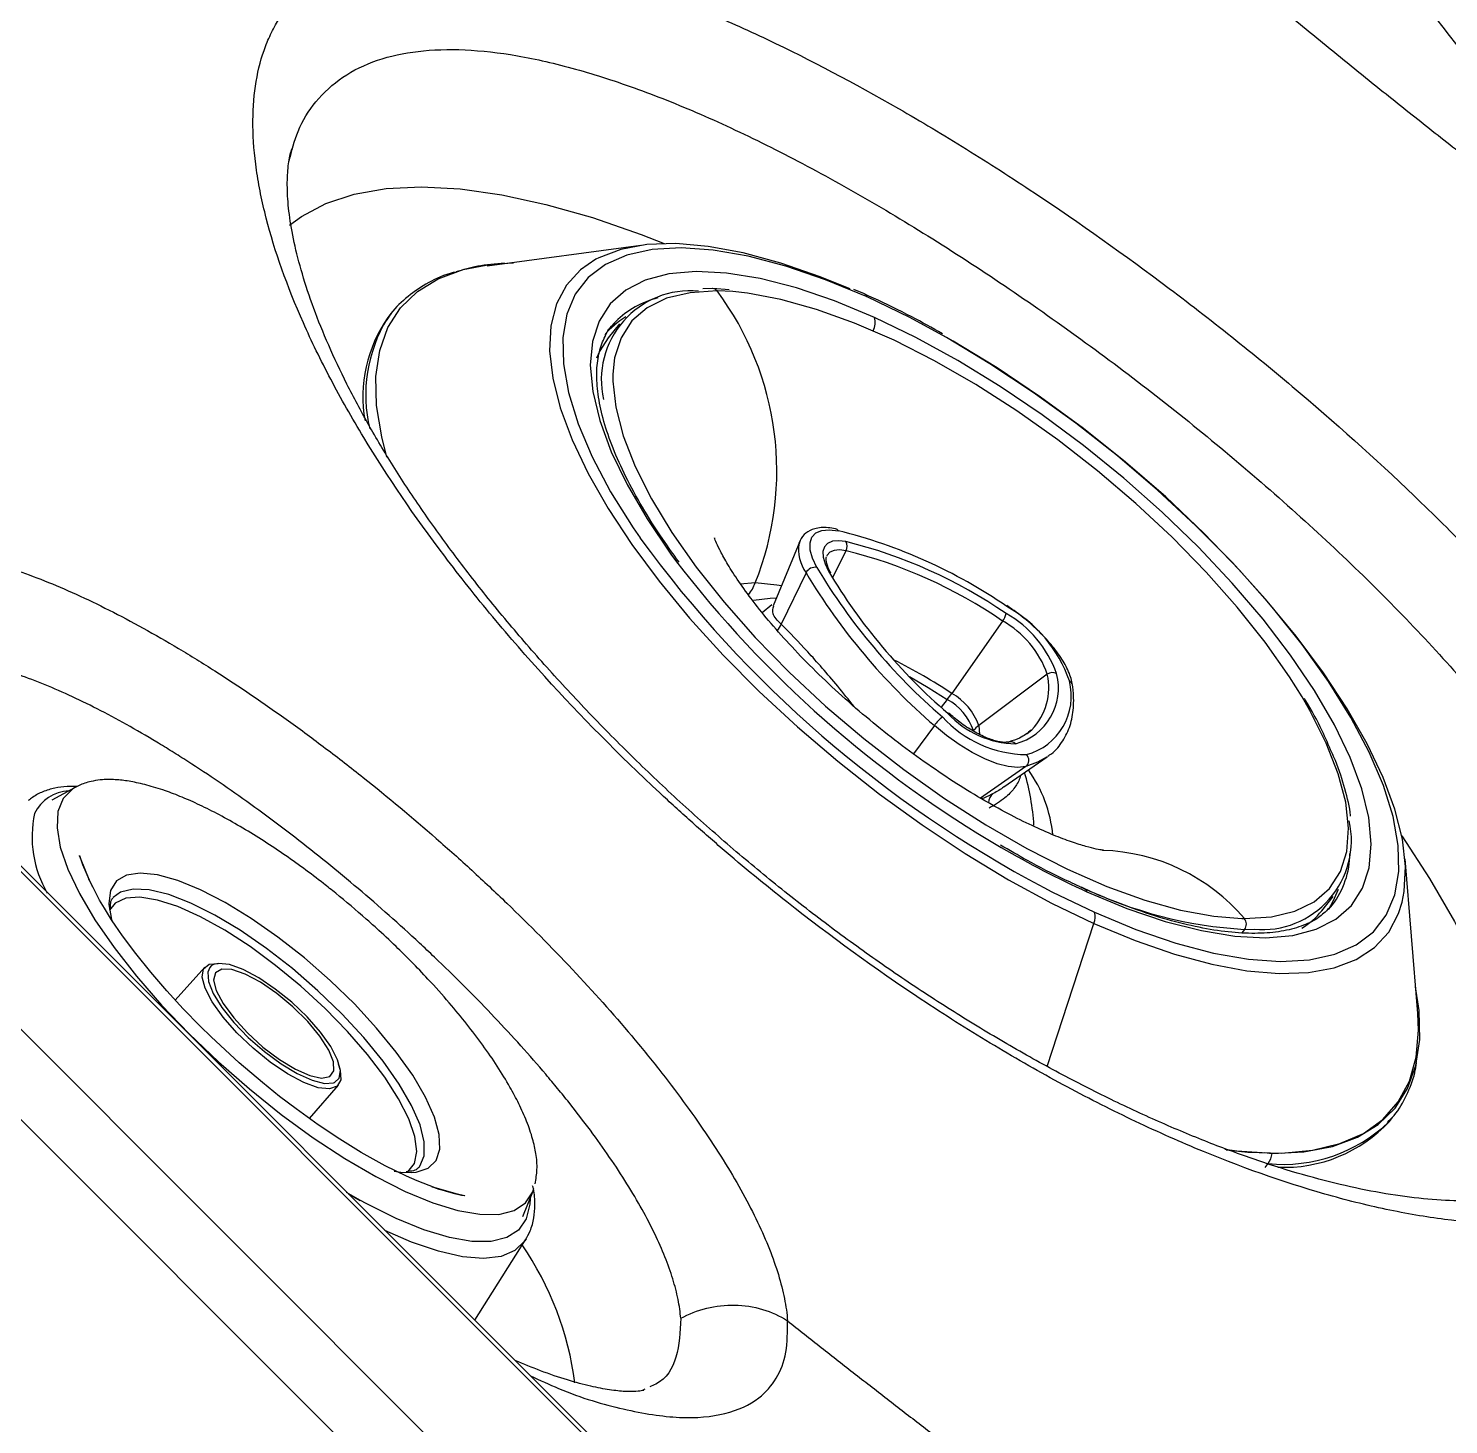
# Model space of a CAD drawing. Extents: x 527 to 611, y 788 to 934.
# Drawn here: x 539.593 to 543.259, y 812.749 to 816.353 of the extents above; entities that cross this region are included whole.
import ezdxf

# ---------------------------------------------------------------- set-up
doc = ezdxf.new("R2010")
doc.units = 0
doc.header["$MEASUREMENT"] = 0
doc.layers.add('1', color=4, linetype='Continuous')
doc.layers.add('GEOMETRY', color=4, linetype='Continuous', lineweight=25)

# ---------------------------------------------------------------- blocks, each defined once
blk = doc.blocks.new('2026_FLASH')
at = {"layer": 'GEOMETRY'}
for p, q in [((14.6956, 8.2537), (8.2537, 14.6956)), ((14.444, 8.2723), (8.2723, 14.4439)), ((14.4138, 8.9574), (8.9574, 14.4138)), ((14.4064, 8.95), (8.95, 14.4064)), ((14.0944, 12.4792), (13.6978, 12.4251)), ((14.2799, 12.3675), (14.2548, 12.3669)), ((14.3226, 12.3646), (14.2799, 12.3675)), ((14.332, 12.3597), (14.2914, 12.3615)), ((14.6719, 12.3537), (14.6442, 12.3657)), ((13.4397, 12.2898), (13.4496, 12.3031)), ((13.4496, 12.3031), (13.4418, 12.2934)), ((14.0395, 12.277), (14.0103, 12.2405)), ((14.5046, 11.7152), (14.436, 11.5488)), ((14.503, 11.7106), (14.5046, 11.7152)), ((14.589, 11.6207), (14.6241, 11.691)), ((14.521, 11.6344), (14.4565, 11.5018)), ((14.3899, 11.6081), (14.3511, 11.6051)), ((14.4076, 11.5319), (14.4324, 11.5519)), ((15.0282, 11.5096), (14.8971, 11.3229)), ((15.1438, 11.3721), (14.9669, 11.2399)), ((14.8855, 11.3074), (14.8694, 11.2873)), ((14.8523, 11.2401), (14.7983, 11.1667)), ((14.9669, 11.2399), (14.969, 11.2167)), ((15.0314, 11.0812), (15.143, 11.1589)), ((15.0885, 11.1341), (14.9717, 11.052)), ((12.6341, 11.0801), (12.5737, 11.0468)), ((12.5134, 11.0463), (12.5165, 11.0487)), ((16.1001, 10.4966), (16.0672, 10.8954)), ((15.8524, 10.7617), (15.8816, 10.7982)), ((15.1438, 10.3601), (15.2641, 10.7291)), ((15.6459, 10.742), (15.6524, 10.7419)), ((15.653, 10.7136), (15.646, 10.705)), ((15.653, 10.7136), (15.678, 10.714)), ((12.9689, 10.6164), (12.8924, 10.5313)), ((13.2389, 10.2253), (13.3138, 10.3117)), ((16.0268, 10.2181), (16.0346, 10.2278)), ((15.7045, 10.1376), (15.7238, 10.1355)), ((13.521, 10.0988), (13.5227, 10.1008)), ((15.706, 10.0994), (15.7138, 10.1091)), ((13.3704, 10.014), (13.3345, 10.0344)), ((13.3534, 10.0235), (13.3703, 10.0141)), ((13.7897, 9.9726), (13.8154, 10.0367)), ((13.8154, 10.0367), (13.8181, 10.0453)), ((13.6659, 9.7054), (13.7967, 9.9127)), ((13.7982, 9.9152), (13.7967, 9.9127)), ((14.1048, 9.527), (14.0994, 9.5247))]:
    blk.add_line(p, q, dxfattribs=at)
at = {"layer": 'GEOMETRY', "flags": 128}
for points in [[(13.1876, 12.5311), (13.2183, 12.554), (13.2813, 12.5875), (13.3543, 12.6116), (13.4368, 12.6259), (13.5282, 12.6304), (13.628, 12.625), (13.7353, 12.6099), (13.8495, 12.585), (13.9697, 12.5507), (14.0952, 12.507), (14.1548, 12.4837)], [(14.6785, 12.346), (14.5714, 12.3904), (14.4688, 12.4256), (14.3717, 12.4513), (14.2811, 12.4671), (14.1982, 12.4729), (14.1237, 12.4686), (14.0585, 12.4543), (14.0033, 12.43), (13.9587, 12.3962), (13.9252, 12.3531), (13.9032, 12.3012), (13.8929, 12.2411), (13.8944, 12.1735), (13.9078, 12.099), (13.9328, 12.0186), (13.9692, 11.933), (14.0165, 11.8433), (14.0744, 11.7504), (14.0923, 11.724)], [(14.6347, 12.3666), (14.5573, 12.3981), (14.4555, 12.4334), (14.3588, 12.4596), (14.2684, 12.4764), (14.1851, 12.4836), (14.1097, 12.4811), (14.0432, 12.4689), (13.9861, 12.4473), (13.9787, 12.4434)], [(13.439, 11.9329), (13.4255, 11.9849), (13.4123, 12.066), (13.4106, 12.1405), (13.4204, 12.2077), (13.4417, 12.2671), (13.4741, 12.318), (13.5175, 12.3602), (13.5715, 12.3931), (13.6356, 12.4166), (13.7093, 12.4305), (13.7658, 12.4344)], [(13.9787, 12.4434), (13.939, 12.4164), (13.9025, 12.3764), (13.8768, 12.328), (13.8623, 12.2714), (13.8591, 12.2074), (13.8672, 12.1365), (13.8866, 12.0595), (13.917, 11.9772), (13.9582, 11.8905), (14.0097, 11.8001), (14.0709, 11.7071), (14.1414, 11.6124), (14.2203, 11.517), (14.3068, 11.4218), (14.4, 11.3279), (14.4991, 11.2361), (14.6029, 11.1475), (14.7104, 11.0629), (14.8205, 10.9832), (14.932, 10.9093), (15.0439, 10.8419), (15.155, 10.7816), (15.2641, 10.7291)], [(14.698, 12.2931), (14.5947, 12.3359), (14.4959, 12.3694), (14.4026, 12.3934), (14.316, 12.4075), (14.2371, 12.4116), (14.1668, 12.4056), (14.106, 12.3896), (14.0553, 12.3637), (14.0153, 12.3284), (13.9866, 12.2839), (13.9694, 12.2309), (13.964, 12.1699), (13.9704, 12.1017), (13.9886, 12.027), (14.0182, 11.9467), (14.0591, 11.8619), (14.1106, 11.7733), (14.1723, 11.6822), (14.1841, 11.6661)], [(14.2914, 12.3615), (14.2215, 12.3571), (14.1611, 12.3426), (14.1108, 12.3181), (14.0714, 12.284), (14.0433, 12.2407), (14.0269, 12.1887), (14.0225, 12.1471)], [(15.8013, 11.3139), (15.769, 11.3654), (15.7063, 11.4548), (15.6342, 11.5454), (15.5539, 11.6361), (15.4662, 11.7258), (15.3723, 11.8133), (15.2734, 11.8974), (15.1707, 11.9773), (15.0654, 12.0517), (14.959, 12.1199), (14.8528, 12.1809), (14.7481, 12.2341), (14.6462, 12.2786), (14.5483, 12.314), (14.4558, 12.3398), (14.3698, 12.3557), (14.332, 12.3597)], [(15.2657, 10.7579), (15.3727, 10.7134), (15.4754, 10.6782), (15.5725, 10.6525), (15.663, 10.6367), (15.746, 10.6309), (15.8205, 10.6352), (15.8857, 10.6496), (15.9409, 10.6738), (15.9855, 10.7076), (16.0189, 10.7507), (16.0409, 10.8026), (16.0512, 10.8627), (16.0497, 10.9304), (16.0364, 11.0048), (16.0114, 11.0852), (15.975, 11.1708), (15.9276, 11.2605), (15.8698, 11.3535), (15.8021, 11.4486), (15.7253, 11.5448), (15.6403, 11.6411), (15.548, 11.7364), (15.4493, 11.8298), (15.3454, 11.92), (15.2375, 12.0063), (15.1266, 12.0875), (15.014, 12.1629), (14.901, 12.2316), (14.7887, 12.2928), (14.6785, 12.346)], [(14.0295, 12.2823), (14.0233, 12.2754), (14.0192, 12.2705)], [(15.2461, 10.8107), (15.3494, 10.768), (15.4483, 10.7344), (15.5415, 10.7104), (15.6281, 10.6963), (15.707, 10.6922), (15.7773, 10.6982), (15.8382, 10.7143), (15.8889, 10.7401), (15.9288, 10.7754), (15.9575, 10.8199), (15.9747, 10.8729), (15.9801, 10.9339), (15.9737, 11.0021), (15.9556, 11.0768), (15.9259, 11.1571), (15.8851, 11.242), (15.8335, 11.3305), (15.7718, 11.4216), (15.7008, 11.5142), (15.6212, 11.6073), (15.534, 11.6998), (15.4402, 11.7905), (15.341, 11.8784), (15.2374, 11.9624), (15.1307, 12.0417), (15.0221, 12.1152), (14.913, 12.1821), (14.8045, 12.2417), (14.698, 12.2931)], [(16.0597, 10.7837), (16.0652, 10.8117), (16.0684, 10.8757), (16.0603, 10.9466), (16.0409, 11.0236), (16.0105, 11.1058), (15.9693, 11.1926), (15.9178, 11.283), (15.8565, 11.376), (15.7861, 11.4707), (15.7072, 11.5661), (15.6207, 11.6613), (15.5275, 11.7552), (15.4284, 11.847), (15.3246, 11.9356), (15.2171, 12.0202), (15.107, 12.0998), (14.9954, 12.1738), (14.8835, 12.2412), (14.8661, 12.2511)], [(14.0103, 12.2405), (13.9889, 12.2072), (13.9804, 12.1877)], [(14.0225, 12.1471), (14.0224, 12.1287), (14.0298, 12.0615), (14.049, 11.9878), (14.0799, 11.9087), (14.122, 11.8251), (14.1747, 11.738), (14.2375, 11.6486), (14.3096, 11.5579), (14.3899, 11.4672), (14.4776, 11.3776), (14.5715, 11.2901), (14.6704, 11.206), (14.7731, 11.1261), (14.8784, 11.0517), (14.9847, 10.9835), (15.091, 10.9224), (15.1957, 10.8693), (15.2976, 10.8248), (15.3955, 10.7894), (15.488, 10.7636), (15.574, 10.7477), (15.6459, 10.742)], [(14.5492, 11.6477), (14.5379, 11.6714), (14.5319, 11.6928), (14.5314, 11.7112), (14.5362, 11.7261), (14.5464, 11.7369), (14.5615, 11.7433), (14.581, 11.7452), (14.6045, 11.7424)], [(14.6236, 11.7145), (14.6047, 11.7168), (14.5889, 11.7153), (14.5767, 11.7101), (14.5685, 11.7014), (14.5646, 11.6894), (14.5651, 11.6745), (14.5699, 11.6572), (14.579, 11.6381)], [(14.6241, 11.691), (14.6073, 11.693), (14.5933, 11.6917), (14.5825, 11.6871), (14.5752, 11.6794), (14.5737, 11.6763)], [(14.4572, 11.6002), (14.4457, 11.6024), (14.3899, 11.6081)], [(14.4443, 11.5688), (14.4287, 11.5677), (14.3854, 11.5625)], [(14.7883, 11.366), (14.8363, 11.3382), (14.8855, 11.3074)], [(15.6524, 10.7419), (15.7223, 10.7463), (15.7827, 10.7608), (15.833, 10.7852), (15.8724, 10.8193), (15.9005, 10.8627), (15.9169, 10.9146), (15.9214, 10.9746), (15.914, 11.0419), (15.8948, 11.1155), (15.8639, 11.1947), (15.8218, 11.2783), (15.8013, 11.3139)], [(15.0885, 11.1341), (15.0677, 11.1314), (15.0426, 11.1339), (15.014, 11.1413), (14.9828, 11.1535), (14.95, 11.1701), (14.9166, 11.1905), (14.8837, 11.2141), (14.8523, 11.2401)], [(15.09, 11.218), (15.0918, 11.2193), (15.1037, 11.229)], [(15.143, 11.1589), (15.1188, 11.1451), (15.0885, 11.1341)], [(12.633, 11.0795), (12.6273, 11.076), (12.6031, 11.0516), (12.5897, 11.018), (12.5873, 10.9758), (12.5958, 10.9258), (12.6153, 10.8688), (12.6453, 10.8059), (12.6852, 10.7382), (12.7345, 10.6669), (12.7921, 10.5932), (12.8571, 10.5185), (12.9284, 10.4442), (13.0045, 10.3715), (13.0843, 10.3017), (13.1662, 10.2361), (13.2488, 10.1759), (13.3306, 10.1221), (13.4102, 10.0757), (13.4862, 10.0375), (13.5571, 10.0082), (13.6217, 9.9884), (13.6789, 9.9783), (13.7277, 9.9781), (13.7671, 9.988), (13.7965, 10.0076), (13.8154, 10.0367)], [(16.0586, 10.9554), (16.1303, 10.8454), (16.195, 10.7338), (16.2493, 10.6257), (16.2928, 10.5217), (16.3252, 10.4228), (16.3463, 10.3294), (16.3559, 10.2424), (16.354, 10.1623), (16.3406, 10.0897), (16.3158, 10.025), (16.3091, 10.0124)], [(13.0578, 10.3694), (12.985, 10.4364), (12.9571, 10.4637), (12.913, 10.509), (12.8705, 10.5551), (12.8291, 10.6032), (12.7907, 10.6511), (12.7567, 10.6971), (12.7284, 10.7386), (12.7096, 10.7686), (12.6973, 10.7895), (12.67, 10.8422), (12.6478, 10.8973), (12.6457, 10.9036), (12.6454, 10.9046), (12.6454, 10.9047), (12.6454, 10.9047), (12.6454, 10.9047), (12.6454, 10.9047), (12.6454, 10.9047), (12.6454, 10.9047), (12.6454, 10.9047), (12.6454, 10.9047), (12.6454, 10.9047), (12.6454, 10.9047), (12.6454, 10.9047), (12.6455, 10.9042), (12.6535, 10.881), (12.673, 10.8356), (12.6779, 10.8256), (12.6788, 10.8237), (12.679, 10.8233), (12.6791, 10.8232), (12.6791, 10.8232), (12.6791, 10.8232), (12.6791, 10.8232), (12.6791, 10.8232), (12.6791, 10.8232), (12.6791, 10.8232), (12.6791, 10.8232), (12.6791, 10.8232), (12.679, 10.8233), (12.6786, 10.8242), (12.6743, 10.8329), (12.6703, 10.8413), (12.6697, 10.8427), (12.6696, 10.843), (12.6696, 10.843), (12.6696, 10.843), (12.6696, 10.843), (12.6696, 10.843), (12.6696, 10.8429), (12.6696, 10.8429), (12.6696, 10.8429), (12.6697, 10.8428), (12.6698, 10.8425), (12.6703, 10.8414), (12.6713, 10.8393), (12.6716, 10.8387), (12.6717, 10.8383), (12.6718, 10.8381), (12.6719, 10.838), (12.6719, 10.8379), (12.6719, 10.8379), (12.6719, 10.838), (12.6716, 10.8386), (12.6711, 10.8398), (12.6711, 10.8397)], [(13.4125, 10.4589), (13.3551, 10.5211), (13.2924, 10.582), (13.2259, 10.6401), (13.1575, 10.6938), (13.0888, 10.7418), (13.0217, 10.7828), (12.9578, 10.8158), (12.899, 10.8399), (12.8465, 10.8545), (12.802, 10.8592), (12.7663, 10.8539), (12.7406, 10.8386), (12.7255, 10.8139), (12.7214, 10.7804), (12.7215, 10.778)], [(13.3796, 10.4342), (13.323, 10.4954), (13.261, 10.5553), (13.1954, 10.6123), (13.1279, 10.6647), (13.0603, 10.7113), (12.9946, 10.7506), (12.9324, 10.7816), (12.8756, 10.8036), (12.8256, 10.8158), (12.7838, 10.8179), (12.7513, 10.8099), (12.7324, 10.7961)], [(15.1349, 10.8217), (15.1554, 10.811), (15.2657, 10.7579)], [(15.8702, 10.766), (15.8821, 10.7861), (15.8951, 10.8174)], [(13.4927, 10.0874), (13.4932, 10.0878), (13.5099, 10.1097), (13.5159, 10.1404), (13.511, 10.1791), (13.4952, 10.2249), (13.4691, 10.2763), (13.4334, 10.3321), (13.389, 10.3906), (13.3371, 10.4504), (13.2792, 10.5097), (13.2168, 10.567), (13.1517, 10.6207), (13.0856, 10.6693), (13.0202, 10.7116), (12.9575, 10.7462), (12.8991, 10.7724), (12.8466, 10.7894), (12.8015, 10.7967), (12.7649, 10.7941), (12.7378, 10.7817), (12.7229, 10.7637)], [(15.2641, 10.7291), (15.3702, 10.685), (15.472, 10.6496), (15.5687, 10.6235), (15.6591, 10.6067), (15.7424, 10.5995), (15.8177, 10.602), (15.8843, 10.6141), (15.9414, 10.6358), (15.9885, 10.6667), (16.025, 10.7066), (16.0507, 10.7551), (16.0597, 10.7837)], [(12.7215, 10.778), (12.7283, 10.7389), (12.7302, 10.7321)], [(15.8694, 10.7652), (15.8756, 10.772), (15.8797, 10.7769)], [(12.9696, 10.5616), (12.962, 10.5907), (12.9657, 10.6119), (12.9804, 10.6237), (13.003, 10.6258)], [(12.9817, 10.6157), (12.9765, 10.6034), (12.9783, 10.5791), (12.9908, 10.5481), (13.0132, 10.5122), (13.0439, 10.4737), (13.0812, 10.435), (13.1227, 10.3986), (13.1657, 10.3667), (13.2075, 10.3414), (13.2456, 10.3242), (13.2775, 10.3162), (13.3012, 10.318), (13.3037, 10.3189)], [(12.9911, 10.6228), (12.9853, 10.6193), (12.9817, 10.6157)], [(13.3116, 10.3774), (13.294, 10.4112), (13.2673, 10.4487), (13.233, 10.4876), (13.1933, 10.5254), (13.1507, 10.5598), (13.108, 10.5887), (13.0677, 10.6101), (13.0324, 10.6228), (13.0044, 10.6259), (12.9911, 10.6228)], [(12.9983, 10.5558), (13.016, 10.5223), (13.0435, 10.485), (13.0787, 10.4466), (13.119, 10.41), (13.1614, 10.378), (13.2028, 10.3528), (13.2401, 10.3364), (13.2705, 10.33), (13.2917, 10.334), (13.3023, 10.3482), (13.3014, 10.3714), (13.289, 10.4021), (13.2662, 10.4379), (13.2346, 10.4761), (13.1964, 10.5139), (13.1547, 10.5485), (13.1124, 10.5774), (13.0727, 10.5984), (13.0386, 10.6099), (13.0125, 10.6111), (12.9964, 10.6019), (12.9916, 10.583), (12.9983, 10.5558)], [(13.3127, 10.3665), (13.318, 10.3507), (13.32, 10.3254), (13.3107, 10.3087), (13.2908, 10.3018), (13.2615, 10.3051), (13.2246, 10.3183), (13.1825, 10.3407), (13.1378, 10.3709), (13.0933, 10.4069), (13.0518, 10.4464), (13.016, 10.4871), (12.988, 10.5263), (12.9696, 10.5616), (12.9696, 10.5616)], [(15.7238, 10.1355), (15.8064, 10.1396), (15.8801, 10.1535), (15.9442, 10.177), (15.9982, 10.21), (16.0416, 10.2521), (16.074, 10.303), (16.0953, 10.3624), (16.1051, 10.4296), (16.1034, 10.5041), (16.0945, 10.565)], [(15.6054, 10.1446), (15.661, 10.1386), (15.749, 10.1362), (15.8286, 10.1435), (15.899, 10.1606), (15.9597, 10.1872), (16.0101, 10.2232), (16.0498, 10.2682), (16.0785, 10.3219), (16.0959, 10.3838), (16.1019, 10.4534), (16.1001, 10.4966)], [(13.5032, 10.086), (13.5147, 10.0872), (13.5454, 10.0975), (13.5659, 10.1175), (13.5756, 10.1467), (13.5742, 10.1843), (13.5618, 10.2294), (13.5387, 10.2808), (13.5055, 10.3372), (13.4631, 10.3971), (13.4125, 10.4589)], [(13.5227, 10.1008), (13.5239, 10.1024), (13.5353, 10.1296), (13.5355, 10.1655), (13.5246, 10.2092), (13.5028, 10.2593), (13.4707, 10.3145), (13.4293, 10.3733), (13.3796, 10.4342)], [(13.3037, 10.3189), (13.3153, 10.3293), (13.3188, 10.3496), (13.3116, 10.3774)], [(13.5548, 10.0496), (13.5548, 10.0496), (13.5548, 10.0496), (13.5548, 10.0496), (13.5548, 10.0496), (13.5549, 10.0496), (13.5549, 10.0496), (13.5549, 10.0496), (13.555, 10.0496), (13.5552, 10.0495), (13.5563, 10.0491), (13.5689, 10.0448), (13.6103, 10.0326), (13.6316, 10.0278), (13.6389, 10.0264), (13.6399, 10.0262), (13.6399, 10.0262), (13.6399, 10.0262), (13.6399, 10.0262), (13.6399, 10.0262), (13.6399, 10.0262), (13.6399, 10.0262), (13.6399, 10.0262), (13.6399, 10.0262), (13.6399, 10.0262), (13.6399, 10.0262), (13.6399, 10.0262), (13.6399, 10.0262), (13.6395, 10.0263), (13.621, 10.0301), (13.5634, 10.0467), (13.5171, 10.0644), (13.4896, 10.0764), (13.4347, 10.1033), (13.3728, 10.1377), (13.3174, 10.1718), (13.2619, 10.2088), (13.2045, 10.2501), (13.1621, 10.2825), (13.1176, 10.3183), (13.0578, 10.3694)], [(16.0247, 10.2162), (16.0334, 10.2264), (16.0346, 10.2278)], [(15.7238, 10.1355), (15.6329, 10.1413), (15.602, 10.1452)], [(13.4574, 10.0892), (13.4745, 10.0868), (13.5032, 10.086)], [(13.8085, 10.0194), (13.8079, 10.0048), (13.7988, 9.9668), (13.7789, 9.9377), (13.7485, 9.9181), (13.7081, 9.9083), (13.6583, 9.9084), (13.6001, 9.9185), (13.5345, 9.9383), (13.4625, 9.9676), (13.3854, 10.0058), (13.3704, 10.014)], [(13.8154, 10.0367), (13.8154, 10.0367), (13.8176, 10.0427)], [(13.7967, 9.9127), (13.795, 9.9101), (13.7695, 9.8851), (13.7339, 9.8697), (13.6886, 9.8642), (13.6343, 9.8685), (13.572, 9.8828), (13.5028, 9.9066), (13.4334, 9.9369)]]:
    blk.add_lwpolyline(points, dxfattribs=at)
at = {"layer": 'GEOMETRY'}
for centre, radius, start, end in [((14.2229, 12.1317), 0.2305, 84.9394, 192.5197), ((14.2794, 12.3526), 0.0149, 36.652, 88.1374), ((13.6677, 11.8968), 0.7778, 338.2108, 36.6896), ((14.1929, 12.1184), 0.2314, 103.5589, 134.9314), ((14.6664, 12.3423), 0.0126, 16.6538, 63.7083), ((13.7343, 12.0882), 0.3573, 144.9611, 189.9739), ((13.7606, 12.0934), 0.3763, 148.5245, 193.5487), ((14.1546, 12.1232), 0.1978, 120.1124, 140.9039), ((14.6475, 12.2811), 0.052, 334.2731, 13.4051), ((14.5945, 11.736), 0.0119, 32.5659, 77.4119), ((14.2871, 10.4534), 1.3275, 55.4718, 76.1666), ((16.5677, 13.5307), 3.0647, 216.1233, 242.126), ((14.605, 11.6944), 0.1033, 171.0284, 215.5713), ((14.3216, 10.488), 1.2632, 55.4718, 76.1666), ((14.6029, 11.7023), 0.024, 332.0545, 30.5015), ((16.4831, 13.4281), 2.8966, 217.4686, 239.7755), ((14.3293, 10.4937), 1.2331, 55.4718, 76.1666), ((14.5439, 11.6223), 0.0259, 78.303, 152.2409), ((15.8951, 12.4527), 1.5994, 210.7761, 229.3049), ((15.8929, 12.4479), 1.564, 210.7761, 229.3049), ((15.8575, 12.3996), 1.4881, 210.7761, 229.3049), ((14.5764, 11.6286), 0.00983, 28.5378, 74.5136), ((14.2771, 11.6521), 0.1211, 321.9336, 338.7254), ((14.9866, 11.5417), 0.0526, 322.2902, 345.5631), ((14.8988, 11.28), 0.2847, 19.2388, 60.8422), ((14.8675, 11.2387), 0.3531, 19.2388, 60.8422), ((14.4115, 11.5154), 0.047, 319.5159, 343.1879), ((14.905, 11.2888), 0.2529, 19.2388, 60.8422), ((14.076, 10.0695), 1.4984, 56.771, 63.3536), ((15.0238, 11.3365), 0.1487, 284.8895, 14.533), ((14.9908, 11.3378), 0.1568, 316.0946, 12.6433), ((15.1571, 11.3541), 0.0224, 61.7494, 126.4227), ((15.0496, 11.3158), 0.1562, 284.8895, 14.533), ((15.1936, 11.3412), 0.0157, 8.8121, 62.2239), ((14.6431, 11.501), 0.3102, 321.3944, 324.9746), ((14.8133, 11.178), 0.1482, 19.2388, 60.8422), ((14.8227, 11.1896), 0.1527, 19.2388, 60.8422), ((14.9459, 11.1724), 0.1155, 129.0452, 144.12), ((15.094, 11.4642), 0.2994, 222.4498, 269.1886), ((15.0654, 11.4342), 0.2414, 222.4498, 269.1886), ((15.0127, 11.1783), 0.0768, 126.6413, 140.7958), ((15.0498, 11.1817), 0.0165, 42.3946, 123.7551), ((15.0755, 11.15), 0.0206, 309.1216, 46.1613), ((14.4825, 10.942), 0.628, 3.7316, 16.3307), ((14.813, 10.9232), 0.3469, 5.5772, 35.6527), ((12.6218, 10.969), 0.1022, 92.2383, 154.5469), ((15.0235, 11.0397), 0.0314, 127.8683, 178.7435), ((12.8089, 10.9521), 0.286, 167.7173, 210.4421), ((15.6983, 10.9435), 0.2305, 264.9394, 12.5197), ((16.2309, 12.9821), 2.3842, 239.6165, 245.6048), ((15.271, 10.4167), 0.5012, 40.448, 88.2682), ((15.7023, 10.9117), 0.2228, 322.7857, 359.4034), ((15.7179, 11.826), 1.1143, 244.1048, 266.6575), ((15.2341, 10.8071), 0.0126, 16.535, 63.9645), ((15.2209, 10.7459), 0.0463, 338.827, 15.01), ((15.7012, 10.8844), 0.1947, 300.6512, 320.9593), ((15.635, 10.7274), 0.0226, 322.5019, 39.8232), ((15.7524, 10.502), 0.3948, 264.3873, 313.625), ((15.7557, 10.4684), 0.3689, 267.3593, 317.29), ((15.6758, 10.1386), 0.0481, 322.1113, 356.3011), ((13.1077, 9.4352), 0.8238, 7.5473, 34.2949)]:
    blk.add_arc(centre, radius, start, end, dxfattribs=at)
for points, knots in [([(22.0673, 12.6837), (22.0633, 12.6948), (22.0552, 12.7171), (22.0427, 12.751), (22.0299, 12.7853), (22.0167, 12.8199), (22.0031, 12.855), (21.9892, 12.8904), (21.9749, 12.9263), (21.946, 12.9979), (21.9008, 13.106), (21.8141, 13.3031), (21.6953, 13.5537), (21.5312, 13.8685), (21.3463, 14.192), (21.1354, 14.5305), (20.9018, 14.8767), (20.6173, 15.2697), (20.2762, 15.7083), (19.8727, 16.1941), (19.4819, 16.6394), (19.1142, 17.0424), (18.7797, 17.3986), (18.4375, 17.7536), (18.0902, 18.1052), (17.7382, 18.4533), (17.3825, 18.7965), (17.0259, 19.1318), (16.6222, 19.5004), (16.1762, 19.8923), (15.6904, 20.2962), (15.2531, 20.6361), (14.8623, 20.9185), (14.518, 21.1498), (14.1804, 21.3585), (13.8589, 21.5404), (13.5463, 21.7014), (13.2984, 21.8175), (13.1032, 21.9026), (12.989, 21.9501), (12.9038, 21.9842), (12.8472, 22.0064), (12.7917, 22.0276), (12.7375, 22.0479), (12.702, 22.0608), (12.6843, 22.0672)], [0, 0, 0, 0, 0.003847, 0.007719, 0.011616, 0.015536, 0.019482, 0.023452, 0.027447, 0.031466, 0.047253, 0.062938, 0.094861, 0.125497, 0.157333, 0.18811, 0.219602, 0.250699, 0.291698, 0.333286, 0.375767, 0.406605, 0.438001, 0.469012, 0.50038, 0.53185, 0.562999, 0.59438, 0.625247, 0.6679, 0.709493, 0.750303, 0.781218, 0.812575, 0.84329, 0.87534, 0.905692, 0.937544, 0.953077, 0.968703, 0.975133, 0.981478, 0.987738, 0.993912, 1, 1, 1, 1]), ([(17.4771, 11.8044), (17.4558, 11.8186), (17.4132, 11.8469), (17.3495, 11.8896), (17.286, 11.9326), (17.2227, 11.9758), (17.1596, 12.0192), (17.0967, 12.0629), (17.0339, 12.1068), (16.9713, 12.1509), (16.909, 12.1952), (16.8468, 12.2398), (16.7847, 12.2846), (16.7229, 12.3296), (16.6613, 12.3749), (16.5998, 12.4203), (16.5386, 12.466), (16.4775, 12.5119), (16.4166, 12.558), (16.3559, 12.6044), (16.2954, 12.6509), (16.2351, 12.6977), (16.175, 12.7447), (16.1151, 12.7919), (16.0554, 12.8393), (15.9959, 12.8869), (15.9365, 12.9348), (15.8774, 12.9828), (15.8184, 13.0311), (15.7597, 13.0795), (15.7011, 13.1282), (15.6428, 13.1771), (15.5846, 13.2262), (15.5267, 13.2755), (15.4689, 13.325), (15.4114, 13.3747), (15.354, 13.4246), (15.2969, 13.4747), (15.2399, 13.525), (15.1832, 13.5755), (15.1266, 13.6262), (15.0703, 13.6771), (15.0141, 13.7282), (14.9582, 13.7795), (14.9025, 13.831), (14.847, 13.8827), (14.7917, 13.9346), (14.7366, 13.9867), (14.6817, 14.039), (14.627, 14.0915), (14.5725, 14.1441), (14.5183, 14.197), (14.4642, 14.25), (14.4104, 14.3033), (14.3351, 14.3782), (14.2388, 14.4753), (14.122, 14.5951), (14.0061, 14.7159), (13.8912, 14.8377), (13.7772, 14.9605), (13.6641, 15.0843), (13.5521, 15.2091), (13.441, 15.3349), (13.3309, 15.4617), (13.2218, 15.5894), (13.1137, 15.7182), (13.0066, 15.8479), (12.9005, 15.9785), (12.7955, 16.1101), (12.6915, 16.2426), (12.5885, 16.3761), (12.4867, 16.5105), (12.3859, 16.6458), (12.2861, 16.7821), (12.1875, 16.9192), (12.09, 17.0573), (11.9936, 17.1963), (11.8982, 17.3361), (11.8356, 17.43), (11.8043, 17.4769)], [0, 0, 0, 0, 0.0095281, 0.0190519, 0.0285714, 0.0380866, 0.0475976, 0.0571045, 0.0666072, 0.0761059, 0.0856006, 0.0950913, 0.1045781, 0.1140609, 0.1235399, 0.133015, 0.1424863, 0.1519538, 0.1614177, 0.1708779, 0.1803345, 0.1897875, 0.199237, 0.208683, 0.2181256, 0.2275647, 0.2370005, 0.2464329, 0.2558621, 0.265288, 0.2747107, 0.2841302, 0.2935466, 0.3029599, 0.3123702, 0.3217775, 0.3311818, 0.3405832, 0.3499818, 0.3593775, 0.3687704, 0.3781605, 0.3875479, 0.3969327, 0.4063148, 0.4156943, 0.4250713, 0.4344458, 0.4438178, 0.4531873, 0.4625545, 0.4719193, 0.4812817, 0.4906419, 0.4999999, 0.5206722, 0.5413554, 0.5620498, 0.582756, 0.6034742, 0.6242049, 0.6449486, 0.6657058, 0.6864767, 0.707262, 0.7280619, 0.748877, 0.7697077, 0.7905544, 0.8114175, 0.8322976, 0.8531951, 0.8741103, 0.8950438, 0.9159959, 0.9369671, 0.957958, 0.9789688, 1, 1, 1, 1]), ([(17.5003, 11.8615), (17.3645, 11.9452), (17.2345, 12.0336), (16.9853, 12.2192), (16.8661, 12.3163), (16.6953, 12.4684), (16.6397, 12.5202), (16.5584, 12.5995), (16.5316, 12.6262), (16.4792, 12.6799), (16.4535, 12.7068), (16.3274, 12.8419), (16.2346, 12.9516), (16.0647, 13.174), (15.9877, 13.2868), (15.9016, 13.4297), (15.8849, 13.4583), (15.8529, 13.5152), (15.8375, 13.5436), (15.7931, 13.6286), (15.7659, 13.6849), (15.6914, 13.853), (15.6512, 13.9638), (15.6128, 14.1005), (15.6057, 14.1278), (15.5928, 14.1821), (15.587, 14.2092), (15.5713, 14.2899), (15.5634, 14.3426), (15.5473, 14.4975), (15.5464, 14.5966), (15.5598, 14.7384), (15.5666, 14.7846), (15.5806, 14.852), (15.5859, 14.8741), (15.5977, 14.9178), (15.6043, 14.9393), (15.6398, 15.0444), (15.6773, 15.1213), (15.77, 15.2602), (15.8252, 15.3223), (15.9053, 15.3901), (15.922, 15.4032), (15.9562, 15.4283), (15.9738, 15.4402), (16.0279, 15.4743), (16.0657, 15.4948), (16.1847, 15.5494), (16.2711, 15.5768), (16.3881, 15.5999), (16.4119, 15.6039), (16.4606, 15.6108), (16.4854, 15.6137), (16.561, 15.6207), (16.6127, 15.623), (16.7718, 15.6231), (16.8831, 15.614), (16.9999, 15.5961)], [0, 0, 0, 0, 0.0625, 0.0625, 0.125, 0.125, 0.15625, 0.15625, 0.171875, 0.171875, 0.1875, 0.1875, 0.25, 0.25, 0.3125, 0.3125, 0.328125, 0.328125, 0.34375, 0.34375, 0.375, 0.375, 0.4375, 0.4375, 0.453125, 0.453125, 0.46875, 0.46875, 0.5, 0.5, 0.5625, 0.5625, 0.59375, 0.59375, 0.609375, 0.609375, 0.625, 0.625, 0.6875, 0.6875, 0.75, 0.75, 0.765625, 0.765625, 0.78125, 0.78125, 0.8125, 0.8125, 0.875, 0.875, 0.890625, 0.890625, 0.90625, 0.90625, 0.9375, 0.9375, 1, 1, 1, 1]), ([(17.5198, 11.8857), (17.5105, 11.8914), (17.4447, 11.9309), (17.326, 12.0098), (17.1648, 12.1225), (17.0089, 12.2407), (16.8589, 12.3634), (16.7155, 12.4904), (16.5796, 12.6211), (16.4524, 12.7542), (16.3341, 12.889), (16.2246, 13.0251), (16.1236, 13.1628), (16.0315, 13.3014), (15.9488, 13.4399), (15.8759, 13.5775), (15.8132, 13.7133), (15.7608, 13.8462), (15.7189, 13.9755), (15.6875, 14.1004), (15.6665, 14.2202), (15.6556, 14.3338), (15.6548, 14.4413), (15.6609, 14.5307), (15.6708, 14.5815), (15.6746, 14.6008)], [0, 0, 0, 0, 0.007636, 0.053819, 0.100114, 0.146493, 0.192925, 0.239376, 0.285828, 0.332188, 0.377792, 0.423566, 0.469545, 0.515671, 0.561878, 0.608075, 0.654176, 0.700113, 0.745837, 0.791324, 0.83659, 0.881685, 0.926306, 0.971853, 1, 1, 1, 1]), ([(16.8255, 10.0969), (16.7808, 10.0565), (16.7261, 10.0242), (16.6451, 9.9944), (16.6283, 9.9889), (16.5934, 9.9791), (16.5753, 9.9748), (16.5193, 9.9634), (16.48, 9.9582), (16.3564, 9.9493), (16.2666, 9.9526), (16.145, 9.9683), (16.1202, 9.972), (16.0697, 9.9807), (16.0442, 9.9856), (15.9667, 10.002), (15.914, 10.0152), (15.7526, 10.0613), (15.6409, 10.1008), (15.496, 10.1615), (15.4667, 10.1743), (15.4082, 10.2007), (15.3789, 10.2143), (15.291, 10.2567), (15.2322, 10.2868), (15.1143, 10.3508), (15.0553, 10.3846), (14.9665, 10.4381), (14.9368, 10.4564), (14.8775, 10.494), (14.8477, 10.5133), (14.6994, 10.6117), (14.5839, 10.6956), (14.4151, 10.829), (14.3595, 10.8747), (14.2774, 10.9452), (14.2502, 10.969), (14.1962, 11.0173), (14.1695, 11.0417), (14.0381, 11.1641), (13.9393, 11.2641), (13.8003, 11.417), (13.7555, 11.4684), (13.6906, 11.5464), (13.6694, 11.5725), (13.6279, 11.6247), (13.6078, 11.6507), (13.5098, 11.7802), (13.4402, 11.8825), (13.3486, 12.0338), (13.3202, 12.0838), (13.2679, 12.1832), (13.2443, 12.2318), (13.1812, 12.3739), (13.1493, 12.4641), (13.1219, 12.5708), (13.1171, 12.5918), (13.1087, 12.6333), (13.1052, 12.6537), (13.0966, 12.7135), (13.0936, 12.7515), (13.0923, 12.8599), (13.1017, 12.9248), (13.1267, 12.9965), (13.1324, 13.0103), (13.145, 13.037), (13.152, 13.0498), (13.1748, 13.0864), (13.1926, 13.1086), (13.2532, 13.168), (13.3031, 13.1982), (13.422, 13.2394), (13.4895, 13.2499), (13.6025, 13.2514), (13.6421, 13.2496), (13.7046, 13.2431), (13.7259, 13.2404), (13.7696, 13.2336), (13.7919, 13.2297), (13.9049, 13.207), (14.0007, 13.1798), (14.1526, 13.1259), (14.2047, 13.1058), (14.2849, 13.0722), (14.312, 13.0605), (14.3665, 13.0361), (14.3939, 13.0235), (14.5317, 12.9581), (14.6444, 12.8987), (14.7885, 12.8158), (14.8175, 12.7988), (14.8759, 12.7639), (14.9053, 12.746), (14.9936, 12.6912), (15.0522, 12.6535), (15.2274, 12.537), (15.3434, 12.4547), (15.4875, 12.3462), (15.5163, 12.3242), (15.5737, 12.2797), (15.6023, 12.2571), (15.687, 12.1894), (15.7424, 12.1437), (15.9053, 12.0054), (16.0095, 11.9112), (16.1342, 11.7908), (16.1589, 11.7666), (16.2073, 11.7181), (16.231, 11.694), (16.3007, 11.6216), (16.3452, 11.5735), (16.4731, 11.4297), (16.5507, 11.3345), (16.6374, 11.2157), (16.6542, 11.1921), (16.6864, 11.1454), (16.7018, 11.1222), (16.7462, 11.0532), (16.7732, 11.0081), (16.8222, 10.9192), (16.8441, 10.8755), (16.873, 10.8111), (16.882, 10.7898), (16.8987, 10.7476), (16.9063, 10.7266), (16.9409, 10.6237), (16.957, 10.547), (16.9616, 10.4756)], [0, 0, 0, 0, 0.03125, 0.03125, 0.039063, 0.039063, 0.046875, 0.046875, 0.0625, 0.0625, 0.09375, 0.09375, 0.101563, 0.101563, 0.109375, 0.109375, 0.125, 0.125, 0.15625, 0.15625, 0.164062, 0.164062, 0.171875, 0.171875, 0.1875, 0.1875, 0.203125, 0.203125, 0.210937, 0.210937, 0.21875, 0.21875, 0.25, 0.25, 0.265625, 0.265625, 0.273437, 0.273437, 0.28125, 0.28125, 0.3125, 0.3125, 0.328125, 0.328125, 0.335937, 0.335937, 0.34375, 0.34375, 0.375, 0.375, 0.390625, 0.390625, 0.40625, 0.40625, 0.4375, 0.4375, 0.445313, 0.445313, 0.453125, 0.453125, 0.46875, 0.46875, 0.5, 0.5, 0.507813, 0.507813, 0.515625, 0.515625, 0.53125, 0.53125, 0.5625, 0.5625, 0.59375, 0.59375, 0.609375, 0.609375, 0.617188, 0.617188, 0.625, 0.625, 0.65625, 0.65625, 0.671875, 0.671875, 0.679688, 0.679688, 0.6875, 0.6875, 0.71875, 0.71875, 0.726563, 0.726563, 0.734375, 0.734375, 0.75, 0.75, 0.78125, 0.78125, 0.789063, 0.789063, 0.796875, 0.796875, 0.8125, 0.8125, 0.84375, 0.84375, 0.851563, 0.851563, 0.859375, 0.859375, 0.875, 0.875, 0.90625, 0.90625, 0.914063, 0.914063, 0.921875, 0.921875, 0.9375, 0.9375, 0.953125, 0.953125, 0.960938, 0.960938, 0.96875, 0.96875, 1, 1, 1, 1]), ([(13.1868, 12.6968), (13.1933, 12.7232), (13.2077, 12.7812), (13.2543, 12.8539), (13.3219, 12.9165), (13.4108, 12.9601), (13.5169, 12.9832), (13.638, 12.9869), (13.7741, 12.9717), (13.9242, 12.9371), (14.0862, 12.8847), (14.2589, 12.8151), (14.4408, 12.7288), (14.6298, 12.6274), (14.8239, 12.5125), (15.0209, 12.3852), (15.2185, 12.2473), (15.414, 12.1009), (15.6046, 11.9474), (15.7879, 11.7888), (15.961, 11.627), (16.1208, 11.464), (16.2655, 11.3013), (16.3925, 11.1411), (16.499, 10.9853), (16.5845, 10.8353), (16.6455, 10.6971), (16.6846, 10.5707), (16.6932, 10.4967), (16.6975, 10.4596)], [0, 0, 0, 0, 0.02925, 0.064279, 0.102202, 0.140126, 0.176898, 0.213787, 0.250562, 0.287571, 0.324697, 0.36171, 0.399251, 0.436909, 0.474452, 0.512498, 0.550663, 0.588709, 0.627003, 0.665418, 0.70371, 0.741929, 0.780271, 0.818486, 0.856215, 0.894068, 0.931793, 0.965897, 1, 1, 1, 1]), ([(16.4989, 10.0668), (16.489, 10.0615), (16.4666, 10.0495), (16.4185, 10.0333), (16.3571, 10.0203), (16.2857, 10.0128), (16.2052, 10.0116), (16.1158, 10.0172), (16.0183, 10.0302), (15.9141, 10.0509), (15.8037, 10.0795), (15.6877, 10.1159), (15.5661, 10.1604), (15.4393, 10.213), (15.3083, 10.2736), (15.1744, 10.3419), (15.0389, 10.4175), (14.903, 10.4996), (14.768, 10.5876), (14.6353, 10.6809), (14.5055, 10.7787), (14.3789, 10.881), (14.2552, 10.9877), (14.1343, 11.0988), (14.0171, 11.2135), (13.9049, 11.3308), (13.7987, 11.4492), (13.6997, 11.5677), (13.6087, 11.6848), (13.5266, 11.7993), (13.4538, 11.91), (13.3899, 12.0175), (13.3344, 12.1216), (13.2872, 12.222), (13.2488, 12.3173), (13.2193, 12.4062), (13.1985, 12.4875), (13.186, 12.56), (13.181, 12.6227), (13.1825, 12.6743), (13.1876, 12.7101), (13.1923, 12.7244), (13.194, 12.7294)], [0, 0, 0, 0, 0.020805, 0.047044, 0.072288, 0.09717, 0.121988, 0.146841, 0.171781, 0.196772, 0.221628, 0.246497, 0.271794, 0.297459, 0.323418, 0.349583, 0.375861, 0.402143, 0.428321, 0.454319, 0.480091, 0.505699, 0.53154, 0.557703, 0.584098, 0.610619, 0.637134, 0.663496, 0.689588, 0.715307, 0.74057, 0.765373, 0.790535, 0.815724, 0.840892, 0.865932, 0.890752, 0.915278, 0.939487, 0.963443, 0.987356, 1, 1, 1, 1]), ([(13.7427, 12.4329), (13.719, 12.4311), (13.6742, 12.4276), (13.6356, 12.4161), (13.6173, 12.4107)], [0, 0, 0, 0, 0.528401, 1, 1, 1, 1]), ([(13.6131, 12.4096), (13.6094, 12.4087), (13.5822, 12.4019), (13.5391, 12.3803), (13.4866, 12.3437), (13.4535, 12.3118), (13.441, 12.2908), (13.439, 12.2874)], [0, 0, 0, 0, 0.047225, 0.352932, 0.652148, 0.944574, 1, 1, 1, 1]), ([(14.8732, 12.2511), (14.8467, 12.2659), (14.7867, 12.2994), (14.7198, 12.3319), (14.6796, 12.3502), (14.6719, 12.3537)], [0, 0, 0, 0, 0.390043, 0.88342, 1, 1, 1, 1]), ([(14.1933, 11.6616), (14.1761, 11.6853), (14.1388, 11.7368), (14.0915, 11.8137), (14.0499, 11.8916), (14.0179, 11.9651), (13.9955, 12.0336), (13.9827, 12.096), (13.9793, 12.1516), (13.9847, 12.2002), (13.9992, 12.2409), (14.0135, 12.267), (14.0263, 12.2779), (14.0284, 12.2796)], [0, 0, 0, 0, 0.084889, 0.184414, 0.283658, 0.382564, 0.481096, 0.579298, 0.677398, 0.775852, 0.875938, 0.979853, 1, 1, 1, 1]), ([(14.5971, 11.7476), (14.5905, 11.7487), (14.571, 11.752), (14.5445, 11.7501), (14.5199, 11.7381), (14.506, 11.7227), (14.5041, 11.7114), (14.5035, 11.7084)], [0, 0, 0, 0, 0.150539, 0.447602, 0.683729, 0.913374, 1, 1, 1, 1]), ([(15.2895, 10.9176), (15.2888, 10.9177), (15.2873, 10.9178), (15.2709, 10.9205), (15.2442, 10.9272), (15.207, 10.9388), (15.1602, 10.9565), (15.1047, 10.9808), (15.0419, 11.0121), (14.9733, 11.0503), (14.9005, 11.0951), (14.8254, 11.1459), (14.7498, 11.2017), (14.6755, 11.2615), (14.6041, 11.3239), (14.5374, 11.3874), (14.4768, 11.4503), (14.4235, 11.5109), (14.3784, 11.5675), (14.3423, 11.6182), (14.3152, 11.661), (14.297, 11.6946), (14.2873, 11.7155), (14.2839, 11.7255), (14.2843, 11.724), (14.2844, 11.7236)], [0, 0, 0, 0, 0.033144, 0.070201, 0.108501, 0.148508, 0.190443, 0.234325, 0.280016, 0.327279, 0.375825, 0.425347, 0.475541, 0.52611, 0.576765, 0.627132, 0.676925, 0.725856, 0.773641, 0.820012, 0.864766, 0.907817, 0.949287, 0.985503, 1, 1, 1, 1]), ([(12.2188, 11.6875), (12.2199, 11.6875), (12.221, 11.6875), (12.2233, 11.6876), (12.2267, 11.6877), (12.2348, 11.6879), (12.2512, 11.6878), (12.2657, 11.6871), (12.2955, 11.6847), (12.3162, 11.682), (12.3809, 11.6706), (12.4274, 11.6584), (12.5025, 11.6335), (12.5284, 11.624), (12.5819, 11.6028), (12.6092, 11.5912), (12.6926, 11.5533), (12.7502, 11.5242), (12.8399, 11.4747), (12.8703, 11.4572), (12.9167, 11.4295), (12.9323, 11.42), (12.9636, 11.4007), (12.9792, 11.3908), (13.0577, 11.3407), (13.1209, 11.2977), (13.2166, 11.2289), (13.2487, 11.2053), (13.313, 11.1566), (13.3455, 11.1314), (13.4416, 11.055), (13.5045, 11.0024), (13.5972, 10.9213), (13.6278, 10.8939), (13.6733, 10.8522), (13.6884, 10.8382), (13.7185, 10.8099), (13.7335, 10.7957), (13.8075, 10.7245), (13.864, 10.6675), (13.9715, 10.5532), (14.0226, 10.496), (14.083, 10.4242), (14.0948, 10.4099), (14.1181, 10.3814), (14.1294, 10.3672), (14.1627, 10.325), (14.1839, 10.2972), (14.2444, 10.2148), (14.2808, 10.1612), (14.3291, 10.0827), (14.3442, 10.0568), (14.3719, 10.0064), (14.3845, 9.9819), (14.4186, 9.9104), (14.4365, 9.8652), (14.4559, 9.8014), (14.4612, 9.7807), (14.4691, 9.7409), (14.4717, 9.7219), (14.4731, 9.7037)], [0, 0, 0, 0, 0.001953, 0.001953, 0.003906, 0.007813, 0.015625, 0.03125, 0.03125, 0.0625, 0.0625, 0.125, 0.125, 0.15625, 0.15625, 0.1875, 0.1875, 0.25, 0.25, 0.28125, 0.28125, 0.296875, 0.296875, 0.3125, 0.3125, 0.375, 0.375, 0.40625, 0.40625, 0.4375, 0.4375, 0.5, 0.5, 0.53125, 0.53125, 0.546875, 0.546875, 0.5625, 0.5625, 0.625, 0.625, 0.6875, 0.6875, 0.703125, 0.703125, 0.71875, 0.71875, 0.75, 0.75, 0.8125, 0.8125, 0.84375, 0.84375, 0.875, 0.875, 0.9375, 0.9375, 0.96875, 0.96875, 1, 1, 1, 1]), ([(14.5848, 11.6336), (14.5825, 11.6381), (14.5758, 11.651), (14.5717, 11.6681), (14.5731, 11.6732), (14.5737, 11.6756)], [0, 0, 0, 0, 0.222675, 0.631932, 1, 1, 1, 1]), ([(15.2091, 11.3436), (15.2079, 11.3494), (15.2047, 11.3664), (15.1912, 11.3967), (15.1664, 11.4344), (15.1336, 11.4724), (15.0951, 11.5085), (15.0624, 11.5338), (15.0435, 11.5464), (15.0389, 11.5494)], [0, 0, 0, 0, 0.091237, 0.263659, 0.437058, 0.608152, 0.777785, 0.946901, 1, 1, 1, 1]), ([(14.4565, 11.5018), (14.4476, 11.5109), (14.4315, 11.5272), (14.4356, 11.5418), (14.4374, 11.5484)], [0, 0, 0, 0, 0.555996, 1, 1, 1, 1]), ([(14.6454, 11.2886), (14.6311, 11.3064), (14.5888, 11.3586), (14.5228, 11.4343), (14.4787, 11.4792), (14.4565, 11.5018)], [0, 0, 0, 0, 0.203698, 0.599442, 1, 1, 1, 1]), ([(14.1974, 9.7098), (14.1963, 9.7254), (14.194, 9.7417), (14.1871, 9.7759), (14.1825, 9.7936), (14.1656, 9.8484), (14.1501, 9.8871), (14.1205, 9.9484), (14.1095, 9.9695), (14.0855, 10.0126), (14.0724, 10.0348), (14.0305, 10.1021), (13.999, 10.148), (13.9467, 10.2186), (13.9284, 10.2424), (13.8996, 10.2785), (13.8898, 10.2906), (13.8697, 10.315), (13.8595, 10.3273), (13.8074, 10.3887), (13.7634, 10.4376), (13.6707, 10.5354), (13.6221, 10.5842), (13.5584, 10.6451), (13.5456, 10.6573), (13.5198, 10.6815), (13.5068, 10.6934), (13.4677, 10.7291), (13.4414, 10.7526), (13.3618, 10.8221), (13.3078, 10.8671), (13.2254, 10.9327), (13.1976, 10.9543), (13.1424, 10.9961), (13.115, 11.0164), (13.0329, 11.0755), (12.9787, 11.1125), (12.9115, 11.1557), (12.8981, 11.1642), (12.8713, 11.1809), (12.8579, 11.1891), (12.8182, 11.213), (12.7921, 11.2281), (12.7153, 11.2709), (12.6658, 11.2962), (12.5943, 11.329), (12.5709, 11.3391), (12.525, 11.3576), (12.5028, 11.3659), (12.4384, 11.3877), (12.3984, 11.3984), (12.3244, 11.4119), (12.2903, 11.4148), (12.2593, 11.4136)], [0, 0, 0, 0, 0.03125, 0.03125, 0.0625, 0.0625, 0.125, 0.125, 0.15625, 0.15625, 0.1875, 0.1875, 0.25, 0.25, 0.28125, 0.28125, 0.296875, 0.296875, 0.3125, 0.3125, 0.375, 0.375, 0.4375, 0.4375, 0.453125, 0.453125, 0.46875, 0.46875, 0.5, 0.5, 0.5625, 0.5625, 0.59375, 0.59375, 0.625, 0.625, 0.6875, 0.6875, 0.703125, 0.703125, 0.71875, 0.71875, 0.75, 0.75, 0.8125, 0.8125, 0.84375, 0.84375, 0.875, 0.875, 0.9375, 0.9375, 1, 1, 1, 1]), ([(15.1448, 11.1611), (15.1465, 11.162), (15.1616, 11.1705), (15.1815, 11.1949), (15.2025, 11.2336), (15.2122, 11.279), (15.2123, 11.3167), (15.2096, 11.339), (15.2091, 11.3436)], [0, 0, 0, 0, 0.029112, 0.260407, 0.487275, 0.714641, 0.941378, 1, 1, 1, 1]), ([(15.878, 11.1704), (15.87, 11.189), (15.8509, 11.233), (15.8263, 11.2799), (15.8081, 11.3083), (15.8076, 11.3092)], [0, 0, 0, 0, 0.413384, 0.982189, 1, 1, 1, 1]), ([(15.0453, 11.1977), (15.043, 11.1972), (15.0364, 11.1958), (15.0169, 11.1976), (14.9874, 11.2072), (14.9533, 11.2242), (14.9192, 11.2464), (14.8986, 11.2638), (14.889, 11.2719)], [0, 0, 0, 0, 0.096971, 0.276176, 0.457552, 0.644625, 0.8357, 1, 1, 1, 1]), ([(15.1017, 11.2278), (15.0926, 11.2205), (15.0772, 11.208), (15.0546, 11.2007), (15.0453, 11.1977)], [0, 0, 0, 0, 0.589467, 1, 1, 1, 1]), ([(15.9265, 11.0055), (15.9265, 11.0063), (15.9251, 11.0282), (15.9124, 11.0761), (15.8963, 11.1304), (15.8813, 11.1633), (15.878, 11.1704)], [0, 0, 0, 0, 0.016639, 0.447743, 0.881109, 1, 1, 1, 1]), ([(15.0743, 11.1111), (15.0738, 11.1087), (15.0722, 11.1017), (15.0667, 11.0904), (15.0555, 11.0731), (15.0343, 11.051), (15.0081, 11.0351), (14.9938, 11.0264)], [0, 0, 0, 0, 0.075301, 0.223222, 0.371527, 0.657074, 1, 1, 1, 1]), ([(12.6392, 11.0823), (12.6305, 11.0825), (12.6103, 11.0832), (12.581, 11.079), (12.5517, 11.0702), (12.529, 11.0584), (12.517, 11.0491), (12.5134, 11.0463)], [0, 0, 0, 0, 0.185153, 0.432778, 0.680785, 0.904863, 1, 1, 1, 1]), ([(13.3855, 10.7404), (13.3594, 10.763), (13.3231, 10.7943), (13.2687, 10.8374), (13.2232, 10.8719), (13.1697, 10.9099), (13.1151, 10.9461), (13.0601, 10.9797), (13.0067, 11.0095), (12.9565, 11.0347), (12.91, 11.0553), (12.8641, 11.0729), (12.8197, 11.0866), (12.7787, 11.0957), (12.74, 11.1006), (12.7083, 11.1008), (12.6833, 11.0975), (12.6573, 11.0913), (12.6432, 11.0845), (12.6341, 11.0801)], [0, 0, 0, 0, 0.091288, 0.127019, 0.185906, 0.245802, 0.308717, 0.372642, 0.436429, 0.498638, 0.556799, 0.613949, 0.681028, 0.74323, 0.798999, 0.865634, 0.911083, 0.942143, 1, 1, 1, 1]), ([(15.0314, 11.0812), (15.0313, 11.0811), (15.0238, 11.0752), (15.014, 11.0698), (15.0043, 11.0645)], [0, 0, 0, 0, 0.016734, 1, 1, 1, 1]), ([(15.0043, 11.0645), (14.9966, 11.0604), (14.9873, 11.0555), (14.9767, 11.0509), (14.9749, 11.0501)], [0, 0, 0, 0, 0.827921, 1, 1, 1, 1]), ([(15.2396, 10.8184), (15.2228, 10.8262), (15.174, 10.8486), (15.1016, 10.8854), (15.0457, 10.918), (15.023, 10.9313)], [0, 0, 0, 0, 0.2378, 0.689555, 1, 1, 1, 1]), ([(15.2973, 10.7937), (15.2973, 10.7937), (15.2787, 10.8007), (15.2591, 10.8096), (15.2396, 10.8184)], [0, 0, 0, 0, 0.001575, 1, 1, 1, 1]), ([(12.7255, 10.7644), (12.7255, 10.7708), (12.7255, 10.785), (12.7287, 10.7922), (12.7319, 10.7949), (12.7327, 10.7956)], [0, 0, 0, 0, 0.377289, 0.835547, 1, 1, 1, 1]), ([(15.8705, 10.7678), (15.862, 10.7595), (15.8444, 10.7422), (15.8056, 10.7228), (15.7564, 10.7087), (15.697, 10.7024), (15.6301, 10.7041), (15.556, 10.7139), (15.4753, 10.7321), (15.3891, 10.7579), (15.3279, 10.7817), (15.2973, 10.7937)], [0, 0, 0, 0, 0.1007461, 0.2106812, 0.3272803, 0.4403776, 0.5521704, 0.6637695, 0.7755332, 0.8876425, 1, 1, 1, 1]), ([(13.8218, 10.0569), (13.8238, 10.0694), (13.8281, 10.0958), (13.8248, 10.132), (13.8156, 10.1743), (13.8009, 10.217), (13.7809, 10.2619), (13.7557, 10.3095), (13.7249, 10.3599), (13.6875, 10.4144), (13.6459, 10.4692), (13.5988, 10.5263), (13.5504, 10.5803), (13.5039, 10.6287), (13.4594, 10.6727), (13.4204, 10.7094), (13.3943, 10.7326), (13.3855, 10.7404)], [0, 0, 0, 0, 0.069499, 0.146881, 0.21305, 0.287066, 0.356704, 0.419705, 0.495424, 0.569578, 0.641335, 0.713498, 0.793029, 0.852048, 0.90351, 0.967633, 1, 1, 1, 1]), ([(16.0222, 10.2156), (16.028, 10.2214), (16.0481, 10.2417), (16.0718, 10.2849), (16.091, 10.3305), (16.0956, 10.3607), (16.0969, 10.3693)], [0, 0, 0, 0, 0.144816, 0.501622, 0.858521, 1, 1, 1, 1]), ([(13.5213, 10.1), (13.5204, 10.0987), (13.5179, 10.0951), (13.5102, 10.0906), (13.4956, 10.0889), (13.4889, 10.0882)], [0, 0, 0, 0, 0.212218, 0.637481, 1, 1, 1, 1]), ([(13.7967, 9.9127), (13.8009, 9.9202), (13.8112, 9.9386), (13.8192, 9.9686), (13.8215, 10.0045), (13.8201, 10.0318), (13.8158, 10.0492), (13.8151, 10.0517)], [0, 0, 0, 0, 0.170021, 0.418985, 0.665642, 0.950535, 1, 1, 1, 1]), ([(13.3398, 10.0314), (13.3434, 10.0293), (13.3478, 10.0266), (13.3526, 10.024), (13.3534, 10.0235)], [0, 0, 0, 0, 0.819155, 1, 1, 1, 1]), ([(13.5722, 10.0437), (13.572, 10.0438), (13.5717, 10.0439), (13.5705, 10.0443), (13.5703, 10.0443), (13.5703, 10.0443), (13.5705, 10.0443), (13.5707, 10.0442), (13.571, 10.0441), (13.5714, 10.044), (13.5722, 10.0437), (13.5736, 10.0433), (13.5747, 10.0429), (13.5755, 10.0427), (13.5756, 10.0426), (13.5756, 10.0426), (13.5756, 10.0426), (13.5757, 10.0426), (13.5757, 10.0426), (13.5757, 10.0426), (13.5756, 10.0426), (13.5755, 10.0427), (13.5743, 10.0431), (13.5729, 10.0435), (13.5718, 10.0438)], [0, 0, 0, 0, 0.200126, 0.350799, 0.387674, 0.406193, 0.416967, 0.426754, 0.437986, 0.454194, 0.485002, 0.560919, 0.669325, 0.680018, 0.681863, 0.682897, 0.683685, 0.684529, 0.685559, 0.687274, 0.690975, 0.701534, 0.744635, 1, 1, 1, 1]), ([(14.1974, 9.7098), (14.2183, 9.7214), (14.2409, 9.7303), (14.2881, 9.7419), (14.3126, 9.7446), (14.3613, 9.7435), (14.3854, 9.7398), (14.4315, 9.7261), (14.4533, 9.7162), (14.4731, 9.7037)], [0, 0, 0, 0, 0.25, 0.25, 0.5, 0.5, 0.75, 0.75, 1, 1, 1, 1]), ([(13.8097, 9.5616), (13.834, 9.5502), (13.9206, 9.5097), (14.0522, 9.4719), (14.1986, 9.4485), (14.3164, 9.4593), (14.3981, 9.4964), (14.4472, 9.5529), (14.4733, 9.6191), (14.4731, 9.6755), (14.4731, 9.7037)], [0, 0, 0, 0, 0.05859, 0.208571, 0.358553, 0.507384, 0.656217, 0.770654, 0.885564, 1, 1, 1, 1]), ([(14.1974, 9.7098), (14.1956, 9.675), (14.1921, 9.6053), (14.1581, 9.5496), (14.1227, 9.5349), (14.1173, 9.5327)], [0, 0, 0, 0, 0.458707, 0.91743, 1, 1, 1, 1]), ([(14.4731, 9.7037), (14.5022, 9.6806), (14.5603, 9.6346), (14.6479, 9.5659), (14.7357, 9.4976), (14.8238, 9.4295), (14.9122, 9.3618), (15.0009, 9.2944), (15.0602, 9.2497), (15.0898, 9.2274)], [0, 0, 0, 0, 0.142772, 0.285571, 0.428399, 0.571256, 0.714141, 0.857056, 1, 1, 1, 1]), ([(14.1025, 9.5242), (14.1019, 9.524), (14.1005, 9.5234), (14.0839, 9.5206), (14.0553, 9.5203), (14.0152, 9.5243), (13.9651, 9.5339), (13.9053, 9.55), (13.8399, 9.5719), (13.7922, 9.5919), (13.7702, 9.6011)], [0, 0, 0, 0, 0.112687, 0.241191, 0.365835, 0.490646, 0.613441, 0.745726, 0.882363, 1, 1, 1, 1])]:
    blk.add_open_spline(points, degree=3, knots=knots, dxfattribs=at)

msp = doc.modelspace()

# ---------------------------------------------------------------- block references
at = {"layer": '1'}
msp.add_blockref('2026_FLASH', (527.0792, 803.3138), dxfattribs=at)

doc.saveas('drawing.dxf')
